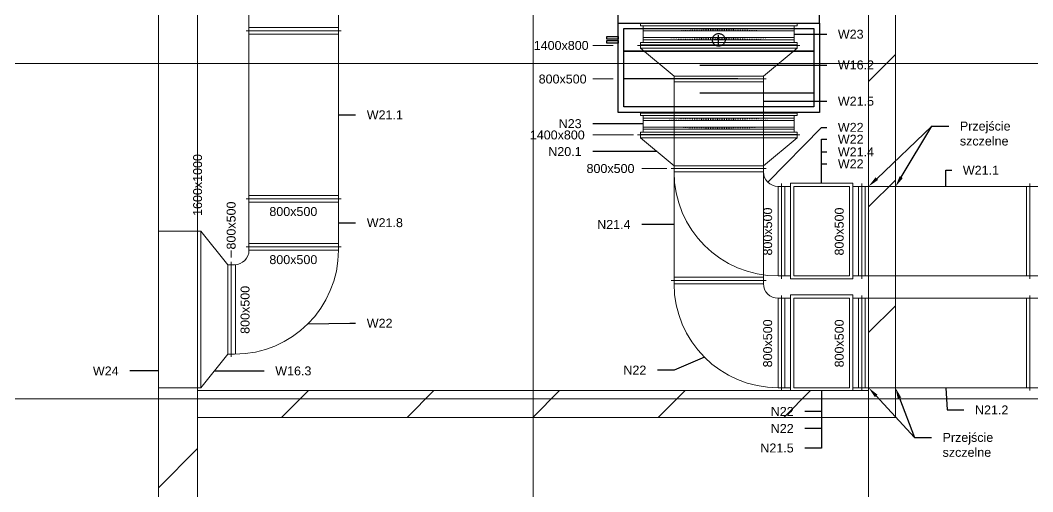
# Model space of a CAD drawing. Header units: millimetres. Extents: x 59762 to 60194, y -87842 to -87548.
# Drawn here: x 59940.49 to 59949.54, y -87832.11 to -87827.89 of the extents above; entities that cross this region are included whole.
import ezdxf
from ezdxf import colors
from ezdxf.entities.mleader import LeaderData, LeaderLine
from ezdxf.math import Vec2, Vec3

# ---------------------------------------------------------------- set-up
doc = ezdxf.new("R2010")
doc.units = ezdxf.units.MM
doc.linetypes.add('ACAD_ISO02W100', pattern=[15, 12, -3])
doc.linetypes.add('JIS_02_1.2', pattern=[2.5, 1.25, -1.25])
for name, color, linetype in [('FLECAD1', 7, 'Continuous'), ('FLECAD2', 7, 'Continuous'), ('FLECAD3', 7, 'Continuous'), ('FLECAD4', 7, 'Continuous')]:
    doc.layers.add(name, color=color, linetype=linetype)
doc.layers.add('kanały', color=7, linetype='Continuous', lineweight=20)
doc.layers.add('wymiary', color=7, linetype='Continuous', lineweight=13)
doc.layers.add('osie', color=7, linetype='JIS_02_1.2', lineweight=5, transparency=0.7)
doc.layers.add('podkład', color=7, linetype='Continuous', lineweight=13, transparency=0.7)
doc.styles.add('styl1', font='arial.ttf', dxfattribs={"height": 0.08})
pattern_1 = [(90, (-27802.787612, -147808.390851), (-0.015875, 1e-18), []), (180, (-27802.78761, -147808.39085), (-8e-18, -0.0635), [])]
pattern_2 = [(90, (-27802.787612, -147807.590851), (-0.015875, 1e-18), []), (180, (-27802.78761, -147807.59085), (-8e-18, -0.0635), [])]

# ---------------------------------------------------------------- blocks, each defined once
blk = doc.blocks.new('_None')

msp = doc.modelspace()

# ---------------------------------------------------------------- hatches: boundary and pattern name
at = {"layer": 'kanały', "ltscale": 20}
h = msp.add_hatch(color=256, dxfattribs=at)
h.dxf.hatch_style = 1
h.paths.add_polyline_path([(59946.030847, -87827.922563), (59947.430847, -87827.922563), (59947.430847, -87827.917563), (59946.030847, -87827.917563)])
h = msp.add_hatch(dxfattribs=at)
h.set_pattern_fill('GRATE', color=256, scale=0.02, angle=90)
h.set_pattern_definition(pattern_2)
edge = h.paths.add_edge_path()
edge.add_line((59946.055847, -87827.967563), (59947.405847, -87827.967563))
edge.add_line((59946.055847, -87827.987563), (59947.405847, -87827.987563))
h = msp.add_hatch(dxfattribs=at)
h.set_pattern_fill('GRATE', color=256, scale=0.02, angle=90)
h.set_pattern_definition(pattern_2)
edge = h.paths.add_edge_path()
edge.add_line((59946.055847, -87828.047563), (59947.405847, -87828.047563))
edge.add_line((59946.055847, -87828.067563), (59947.405847, -87828.067563))
h = msp.add_hatch(color=256, dxfattribs=at)
h.dxf.hatch_style = 1
h.paths.add_polyline_path([(59946.030847, -87828.112563), (59947.430847, -87828.112563), (59947.430847, -87828.117563), (59946.030847, -87828.117563)])
h = msp.add_hatch(color=256, dxfattribs=at)
h.dxf.hatch_style = 1
h.paths.add_polyline_path([(59946.030847, -87828.722563), (59947.430847, -87828.722563), (59947.430847, -87828.717563), (59946.030847, -87828.717563)])
h = msp.add_hatch(dxfattribs=at)
h.set_pattern_fill('GRATE', color=256, scale=0.02, angle=90)
h.set_pattern_definition(pattern_1)
edge = h.paths.add_edge_path()
edge.add_line((59946.055847, -87828.767563), (59947.405847, -87828.767563))
edge.add_line((59946.055847, -87828.787563), (59947.405847, -87828.787563))
h = msp.add_hatch(dxfattribs=at)
h.set_pattern_fill('GRATE', color=256, scale=0.02, angle=90)
h.set_pattern_definition(pattern_1)
edge = h.paths.add_edge_path()
edge.add_line((59946.055847, -87828.847563), (59947.405847, -87828.847563))
edge.add_line((59946.055847, -87828.867563), (59947.405847, -87828.867563))
h = msp.add_hatch(color=256, dxfattribs=at)
h.dxf.hatch_style = 1
h.paths.add_polyline_path([(59946.030847, -87828.912563), (59947.430847, -87828.912563), (59947.430847, -87828.917563), (59946.030847, -87828.917563)])
at = {"layer": 'podkład'}
h = msp.add_hatch(dxfattribs=at)
h.set_pattern_fill('ANSI31', color=256, scale=0.25)
h.set_pattern_definition([(45, (56984.5771, -93833.52236), (-0.56126601, 0.56126601), [])])
h.paths.add_polyline_path([(59942.070847, -87819.277684), (59953.830847, -87819.277684), (59953.830847, -87831.517684), (59960.310847, -87831.517684), (59960.310847, -87819.277684), (59972.070847, -87819.277684), (59972.070847, -87840.277684), (59942.070847, -87840.277684)], flags=16)
h.paths.add_polyline_path([(59954.070847, -87819.277684), (59960.070847, -87819.277684), (59960.070847, -87831.277684), (59954.070847, -87831.277684)], flags=16)
h.paths.add_polyline_path([(59942.070847, -87818.927684), (59942.070847, -87831.177684), (59941.720847, -87831.177684), (59941.720847, -87840.627684), (59972.420847, -87840.627684), (59972.420847, -87818.927684)])
h = msp.add_hatch(dxfattribs=at)
h.set_pattern_fill('ANSI31', color=256, scale=0.25)
h.set_pattern_definition([(45, (-7e-12, -79.36), (-0.5612660076, 0.5612660076), [])])
edge = h.paths.add_edge_path()
edge.add_line((59948.070847, -87822.202684), (59942.070847, -87822.202684))
edge.add_line((59942.070847, -87821.962684), (59948.310847, -87821.962684))
edge.add_line((59948.310847, -87831.442684), (59948.310847, -87821.962684))
edge.add_line((59948.070847, -87831.202684), (59948.070847, -87822.202684))
edge.add_line((59942.070847, -87831.202684), (59948.070847, -87831.202684))
edge.add_line((59942.070847, -87831.442684), (59948.310847, -87831.442684))

# ---------------------------------------------------------------- linework, layer by layer
at = {"layer": 'FLECAD1', "linetype": 'Continuous'}
for points in [[(59947.630847, -87827.917563, 0), (59947.630847, -87825.417563, 0), (59945.829847, -87825.417563, 0), (59945.829847, -87827.917563, 0), (59947.630847, -87827.917563, 0)], [(59947.630847, -87827.917563, 0), (59947.630847, -87828.717563, 0), (59945.830847, -87828.717563, 0), (59945.830847, -87827.917563, 0), (59947.630847, -87827.917563, 0)]]:
    msp.add_polyline3d(points, dxfattribs=at)
at = {"layer": 'FLECAD2', "linetype": 'Continuous'}
for points in [[(59947.580847, -87827.967563, 0), (59947.580847, -87828.167563, 0), (59945.880847, -87828.167563, 0), (59945.880847, -87827.967563, 0), (59947.580847, -87827.967563, 0)], [(59947.580847, -87828.167563, 0), (59947.580847, -87828.667563, 0), (59945.880847, -87828.667563, 0), (59945.880847, -87828.167563, 0), (59947.580847, -87828.167563, 0)]]:
    msp.add_polyline3d(points, dxfattribs=at)
at = {"layer": 'FLECAD3', "linetype": 'Continuous'}
for p, q in [((59946.772847, -87828.067563), (59946.687847, -87828.067563)), ((59946.729847, -87828.109563), (59946.729847, -87828.024563)), ((59946.560847, -87828.292563), (59947.580847, -87828.292563)), ((59946.900847, -87828.417563), (59945.880847, -87828.417563)), ((59946.560847, -87828.542563), (59947.580847, -87828.542563))]:
    msp.add_line(p, q, dxfattribs=at)
for points in [[(59946.721847, -87828.123563, 0), (59946.715847, -87828.121563, 0), (59946.710847, -87828.120563, 0), (59946.705847, -87828.118563, 0), (59946.700847, -87828.115563, 0), (59946.696847, -87828.112563, 0), (59946.691847, -87828.108563, 0), (59946.688847, -87828.105563, 0), (59946.684847, -87828.100563, 0), (59946.681847, -87828.096563, 0), (59946.678847, -87828.091563, 0), (59946.676847, -87828.086563, 0), (59946.675847, -87828.081563, 0), (59946.673847, -87828.075563, 0), (59946.673847, -87828.069563, 0), (59946.673847, -87828.067563, 0), (59946.673847, -87828.064563, 0), (59946.673847, -87828.058563, 0), (59946.675847, -87828.052563, 0), (59946.676847, -87828.047563, 0), (59946.678847, -87828.042563, 0), (59946.681847, -87828.037563, 0), (59946.684847, -87828.033563, 0), (59946.688847, -87828.028563, 0), (59946.691847, -87828.025563, 0), (59946.696847, -87828.021563, 0), (59946.700847, -87828.018563, 0), (59946.705847, -87828.015563, 0), (59946.710847, -87828.013563, 0), (59946.715847, -87828.012563, 0), (59946.721847, -87828.010563, 0), (59946.727847, -87828.010563, 0), (59946.729847, -87828.010563, 0), (59946.732847, -87828.010563, 0)], [(59946.673847, -87828.069563, 0), (59946.673847, -87828.067563, 0), (59946.673847, -87828.064563, 0)], [(59946.673847, -87828.069563, 0), (59946.673847, -87828.067563, 0), (59946.673847, -87828.064563, 0)], [(59946.729847, -87828.010563, 0), (59946.732847, -87828.010563, 0), (59946.738847, -87828.010563, 0), (59946.744847, -87828.012563, 0), (59946.749847, -87828.013563, 0), (59946.754847, -87828.015563, 0), (59946.759847, -87828.018563, 0), (59946.763847, -87828.021563, 0), (59946.768847, -87828.025563, 0), (59946.771847, -87828.028563, 0), (59946.775847, -87828.033563, 0), (59946.778847, -87828.037563, 0), (59946.781847, -87828.042563, 0), (59946.783847, -87828.047563, 0), (59946.784847, -87828.052563, 0), (59946.786847, -87828.058563, 0), (59946.786847, -87828.064563, 0), (59946.786847, -87828.067563, 0), (59946.786847, -87828.069563, 0), (59946.786847, -87828.075563, 0), (59946.784847, -87828.081563, 0), (59946.783847, -87828.086563, 0), (59946.781847, -87828.091563, 0), (59946.778847, -87828.096563, 0), (59946.775847, -87828.100563, 0), (59946.771847, -87828.105563, 0), (59946.768847, -87828.108563, 0), (59946.763847, -87828.112563, 0), (59946.759847, -87828.115563, 0), (59946.754847, -87828.118563, 0), (59946.749847, -87828.120563, 0), (59946.744847, -87828.121563, 0), (59946.738847, -87828.123563, 0), (59946.732847, -87828.123563, 0), (59946.729847, -87828.123563, 0), (59946.727847, -87828.123563, 0), (59946.721847, -87828.123563, 0)], [(59946.727847, -87828.010563, 0), (59946.729847, -87828.010563, 0), (59946.732847, -87828.010563, 0)], [(59946.727847, -87828.010563, 0), (59946.729847, -87828.010563, 0)], [(59946.786847, -87828.064563, 0), (59946.786847, -87828.067563, 0), (59946.786847, -87828.069563, 0)], [(59946.786847, -87828.064563, 0), (59946.786847, -87828.067563, 0), (59946.786847, -87828.069563, 0)], [(59946.732847, -87828.123563, 0), (59946.729847, -87828.123563, 0), (59946.727847, -87828.123563, 0)], [(59946.732847, -87828.123563, 0), (59946.729847, -87828.123563, 0), (59946.727847, -87828.123563, 0)]]:
    msp.add_polyline3d(points, dxfattribs=at)
at = {"layer": 'FLECAD4', "linetype": 'Continuous'}
for points in [[(59945.730847, -87828.036563, 0), (59945.830847, -87828.036563, 0), (59945.830847, -87828.061563, 0), (59945.730847, -87828.061563, 0), (59945.730847, -87828.036563, 0)], [(59945.730847, -87828.061563, 0), (59945.730847, -87828.036563, 0)], [(59945.730847, -87828.061563, 0), (59945.730847, -87828.036563, 0)], [(59945.730847, -87828.061563, 0), (59945.730847, -87828.036563, 0)], [(59945.730847, -87828.061563, 0), (59945.730847, -87828.036563, 0)], [(59945.730847, -87828.061563, 0), (59945.730847, -87828.036563, 0)], [(59945.730847, -87828.061563, 0), (59945.730847, -87828.036563, 0)], [(59945.730847, -87828.061563, 0), (59945.730847, -87828.036563, 0)], [(59945.730847, -87828.061563, 0), (59945.730847, -87828.036563, 0)], [(59945.730847, -87828.061563, 0), (59945.730847, -87828.036563, 0)], [(59945.830847, -87828.036563, 0), (59945.830847, -87828.061563, 0)], [(59945.830847, -87828.036563, 0), (59945.830847, -87828.061563, 0)], [(59945.830847, -87828.036563, 0), (59945.830847, -87828.061563, 0)], [(59945.830847, -87828.036563, 0), (59945.830847, -87828.061563, 0)], [(59945.830847, -87828.036563, 0), (59945.830847, -87828.061563, 0)], [(59945.830847, -87828.036563, 0), (59945.830847, -87828.061563, 0)], [(59945.830847, -87828.036563, 0), (59945.830847, -87828.061563, 0)], [(59945.830847, -87828.036563, 0), (59945.830847, -87828.061563, 0)], [(59945.830847, -87828.036563, 0), (59945.830847, -87828.061563, 0)], [(59945.730847, -87828.072563, 0), (59945.830847, -87828.072563, 0), (59945.830847, -87828.097563, 0), (59945.730847, -87828.097563, 0), (59945.730847, -87828.072563, 0)], [(59945.730847, -87828.097563, 0), (59945.730847, -87828.072563, 0)], [(59945.730847, -87828.097563, 0), (59945.730847, -87828.072563, 0)], [(59945.730847, -87828.097563, 0), (59945.730847, -87828.072563, 0)], [(59945.730847, -87828.097563, 0), (59945.730847, -87828.072563, 0)], [(59945.730847, -87828.097563, 0), (59945.730847, -87828.072563, 0)], [(59945.730847, -87828.097563, 0), (59945.730847, -87828.072563, 0)], [(59945.730847, -87828.097563, 0), (59945.730847, -87828.072563, 0)], [(59945.730847, -87828.097563, 0), (59945.730847, -87828.072563, 0)], [(59945.730847, -87828.097563, 0), (59945.730847, -87828.072563, 0)], [(59945.830847, -87828.072563, 0), (59945.830847, -87828.097563, 0)], [(59945.830847, -87828.072563, 0), (59945.830847, -87828.097563, 0)], [(59945.830847, -87828.072563, 0), (59945.830847, -87828.097563, 0)], [(59945.830847, -87828.072563, 0), (59945.830847, -87828.097563, 0)], [(59945.830847, -87828.072563, 0), (59945.830847, -87828.097563, 0)], [(59945.830847, -87828.072563, 0), (59945.830847, -87828.097563, 0)], [(59945.830847, -87828.072563, 0), (59945.830847, -87828.097563, 0)], [(59945.830847, -87828.072563, 0), (59945.830847, -87828.097563, 0)], [(59945.830847, -87828.072563, 0), (59945.830847, -87828.097563, 0)]]:
    msp.add_polyline3d(points, dxfattribs=at)
at = {"layer": 'kanały', "ltscale": 20}
for p, q in [((59942.530847, -87826.487684), (59942.530847, -87827.987684)), ((59943.330847, -87826.487684), (59943.330847, -87827.987684)), ((59943.330847, -87827.957684), (59942.530847, -87827.957684)), ((59946.030847, -87827.922563), (59946.030847, -87827.917563)), ((59946.030847, -87827.922563), (59947.430847, -87827.922563)), ((59946.030847, -87827.922563), (59946.030847, -87827.942563)), ((59946.055847, -87827.942563), (59946.030847, -87827.942563)), ((59946.055847, -87828.092563), (59946.055847, -87827.942563)), ((59946.055847, -87827.942563), (59947.405847, -87827.942563)), ((59946.055847, -87827.967563), (59947.405847, -87827.967563)), ((59947.430847, -87827.917563), (59947.405847, -87827.917563)), ((59947.405847, -87828.092563), (59947.405847, -87827.942563)), ((59947.430847, -87827.942563), (59947.405847, -87827.942563)), ((59947.430847, -87827.917563), (59947.430847, -87827.922563)), ((59947.430847, -87827.922563), (59947.430847, -87827.942563)), ((59942.505847, -87827.987684), (59942.530847, -87827.987684)), ((59942.505847, -87827.987684), (59942.530847, -87827.987684)), ((59943.330847, -87827.987684), (59942.530847, -87827.987684)), ((59942.530847, -87827.987684), (59942.530847, -87829.487684)), ((59943.330847, -87827.987684), (59942.530847, -87827.987684)), ((59943.330847, -87828.017684), (59942.530847, -87828.017684)), ((59943.330847, -87827.987684), (59943.355847, -87827.987684)), ((59943.330847, -87827.987684), (59943.330847, -87829.487684)), ((59943.330847, -87827.987684), (59943.355847, -87827.987684)), ((59946.055847, -87827.987563), (59947.405847, -87827.987563)), ((59946.055847, -87828.047563), (59947.405847, -87828.047563)), ((59946.055847, -87828.067563), (59947.405847, -87828.067563)), ((59946.030847, -87828.117563), (59946.005847, -87828.117563)), ((59946.055847, -87828.092563), (59946.030847, -87828.092563)), ((59946.030847, -87828.112563), (59946.030847, -87828.092563)), ((59946.030847, -87828.112563), (59947.430847, -87828.112563)), ((59946.030847, -87828.112563), (59946.030847, -87828.117563)), ((59946.030847, -87828.117563), (59947.430847, -87828.117563)), ((59946.030847, -87828.142563), (59946.030847, -87828.117563)), ((59946.055847, -87828.092563), (59947.405847, -87828.092563)), ((59947.430847, -87828.092563), (59947.405847, -87828.092563)), ((59947.430847, -87828.112563), (59947.430847, -87828.092563)), ((59947.430847, -87828.117563), (59947.430847, -87828.112563)), ((59947.430847, -87828.142563), (59947.430847, -87828.117563)), ((59947.455847, -87828.117563), (59947.430847, -87828.117563)), ((59946.330847, -87828.417563), (59946.305847, -87828.417563)), ((59946.330847, -87828.417563), (59946.305847, -87828.417563)), ((59946.330847, -87828.417684), (59946.305847, -87828.417684)), ((59946.330847, -87828.392563), (59946.330847, -87828.417563)), ((59946.330847, -87828.392563), (59947.130847, -87828.392563)), ((59946.330847, -87829.217684), (59946.330847, -87828.417563)), ((59946.330847, -87828.417563), (59947.130847, -87828.417563)), ((59946.330847, -87828.417563), (59947.130847, -87828.417563)), ((59946.330847, -87828.417684), (59947.130847, -87828.417684)), ((59947.130847, -87828.392563), (59947.130847, -87828.417563)), ((59947.155847, -87828.417563), (59947.130847, -87828.417563)), ((59947.130847, -87829.217684), (59947.130847, -87828.417684)), ((59947.155847, -87828.417684), (59947.130847, -87828.417684)), ((59947.155847, -87828.417684), (59947.130847, -87828.417684)), ((59946.330847, -87828.442804), (59947.130847, -87828.442804)), ((59946.030847, -87828.722563), (59946.030847, -87828.717563)), ((59946.030847, -87828.722563), (59947.430847, -87828.722563)), ((59946.030847, -87828.722563), (59946.030847, -87828.742563)), ((59946.055847, -87828.742563), (59946.030847, -87828.742563)), ((59946.055847, -87828.892563), (59946.055847, -87828.742563)), ((59946.055847, -87828.742563), (59947.405847, -87828.742563)), ((59946.055847, -87828.767563), (59947.405847, -87828.767563)), ((59946.055847, -87828.787563), (59947.405847, -87828.787563)), ((59947.430847, -87828.717563), (59947.405847, -87828.717563)), ((59947.405847, -87828.892563), (59947.405847, -87828.742563)), ((59947.430847, -87828.742563), (59947.405847, -87828.742563)), ((59947.430847, -87828.717563), (59947.430847, -87828.722563)), ((59947.430847, -87828.722563), (59947.430847, -87828.742563)), ((59946.055847, -87828.847563), (59947.405847, -87828.847563)), ((59946.055847, -87828.867563), (59947.405847, -87828.867563)), ((59946.030847, -87828.917563), (59946.005847, -87828.917563)), ((59946.055847, -87828.892563), (59946.030847, -87828.892563)), ((59946.030847, -87828.912563), (59946.030847, -87828.892563)), ((59946.030847, -87828.912563), (59947.430847, -87828.912563)), ((59946.030847, -87828.912563), (59946.030847, -87828.917563)), ((59946.030847, -87828.917563), (59947.430847, -87828.917563)), ((59946.030847, -87828.942563), (59946.030847, -87828.917563)), ((59946.055847, -87828.892563), (59947.405847, -87828.892563)), ((59947.430847, -87828.892563), (59947.405847, -87828.892563)), ((59947.430847, -87828.912563), (59947.430847, -87828.892563)), ((59947.430847, -87828.917563), (59947.430847, -87828.912563)), ((59947.430847, -87828.942563), (59947.430847, -87828.917563)), ((59947.455847, -87828.917563), (59947.430847, -87828.917563)), ((59946.330847, -87829.217563), (59946.305847, -87829.217563)), ((59946.330847, -87829.217563), (59946.305847, -87829.217563)), ((59946.330847, -87829.217684), (59946.305847, -87829.217684)), ((59946.330847, -87829.192563), (59946.330847, -87829.217563)), ((59946.330847, -87829.192563), (59947.130847, -87829.192563)), ((59946.330847, -87830.217684), (59946.330847, -87829.217563)), ((59946.330847, -87829.217563), (59947.130847, -87829.217563)), ((59946.330847, -87829.217563), (59947.130847, -87829.217563)), ((59946.330847, -87829.217684), (59946.330847, -87829.247684)), ((59946.330847, -87829.217684), (59947.130847, -87829.217684)), ((59947.130847, -87829.192563), (59947.130847, -87829.217563)), ((59947.155847, -87829.217563), (59947.130847, -87829.217563)), ((59947.155847, -87829.217684), (59947.130847, -87829.217684)), ((59947.130847, -87829.217684), (59947.130847, -87829.247684)), ((59947.155847, -87829.217684), (59947.130847, -87829.217684)), ((59946.330847, -87829.247563), (59947.130847, -87829.247563)), ((59946.330847, -87829.247684), (59947.130847, -87829.247684)), ((59947.260847, -87829.377684), (59947.260847, -87830.177684)), ((59947.290847, -87829.377684), (59947.260847, -87829.377684)), ((59947.290847, -87829.352684), (59947.290847, -87829.377684)), ((59947.290847, -87829.352684), (59947.290847, -87829.377684)), ((59947.290847, -87830.177684), (59947.290847, -87829.377684)), ((59947.290847, -87829.377684), (59947.320847, -87829.377684)), ((59947.290847, -87830.177684), (59947.290847, -87829.377684)), ((59947.320847, -87830.177684), (59947.320847, -87829.377684)), ((59947.370847, -87829.377684), (59947.320847, -87829.377684)), ((59947.930847, -87829.347684), (59947.370847, -87829.347684)), ((59947.370847, -87829.347684), (59947.370847, -87830.202684)), ((59947.400847, -87829.377684), (59947.400847, -87830.177684)), ((59947.900847, -87829.377684), (59947.400847, -87829.377684)), ((59947.900847, -87829.377684), (59947.900847, -87830.177684)), ((59947.930847, -87829.377684), (59947.930847, -87829.347684)), ((59947.980847, -87829.377684), (59947.930847, -87829.377684)), ((59947.930847, -87829.377684), (59947.930847, -87830.177684)), ((59947.980847, -87829.377684), (59947.980847, -87830.177684)), ((59948.010847, -87829.377684), (59947.980847, -87829.377684)), ((59948.010847, -87829.377684), (59948.010847, -87829.352684)), ((59948.010847, -87829.377684), (59948.010847, -87829.352684)), ((59948.010847, -87829.377684), (59948.010847, -87830.177684)), ((59948.010847, -87829.377684), (59949.510847, -87829.377684)), ((59948.010847, -87829.377684), (59948.010847, -87830.177684)), ((59948.040847, -87829.377684), (59948.040847, -87830.177684)), ((59949.480847, -87829.377684), (59949.480847, -87830.177684)), ((59949.510847, -87829.377684), (59949.510847, -87829.352684)), ((59949.510847, -87829.377684), (59949.510847, -87829.352684)), ((59949.510847, -87829.377684), (59951.010847, -87829.377684)), ((59949.510847, -87829.377684), (59949.510847, -87830.177684)), ((59949.510847, -87829.377684), (59949.510847, -87830.177684)), ((59942.505847, -87829.487684), (59942.530847, -87829.487684)), ((59942.505847, -87829.487684), (59942.530847, -87829.487684)), ((59943.330847, -87829.457684), (59942.530847, -87829.457684)), ((59943.330847, -87829.487684), (59942.530847, -87829.487684)), ((59942.530847, -87829.487684), (59942.530847, -87829.917684)), ((59943.330847, -87829.487684), (59942.530847, -87829.487684)), ((59943.330847, -87829.517684), (59942.530847, -87829.517684)), ((59943.330847, -87829.487684), (59943.355847, -87829.487684)), ((59943.330847, -87829.487684), (59943.330847, -87829.917684)), ((59943.330847, -87829.487684), (59943.355847, -87829.487684)), ((59942.070847, -87829.752684), (59942.070847, -87829.777684)), ((59942.070847, -87831.177684), (59942.070847, -87829.777684)), ((59942.100847, -87829.777684), (59942.070847, -87829.777684)), ((59942.100847, -87831.177684), (59942.100847, -87829.777684)), ((59942.100847, -87829.777684), (59942.340847, -87830.077684)), ((59942.530847, -87829.917684), (59942.505847, -87829.917684)), ((59942.505847, -87829.917684), (59942.530847, -87829.917684)), ((59942.505847, -87829.917684), (59942.530847, -87829.917684)), ((59943.330847, -87829.887684), (59942.530847, -87829.887684)), ((59942.530847, -87829.917684), (59942.530847, -87829.947684)), ((59943.330847, -87829.917684), (59942.530847, -87829.917684)), ((59943.330847, -87829.917684), (59942.530847, -87829.917684)), ((59942.530847, -87829.947684), (59943.330847, -87829.947684)), ((59943.330847, -87829.947684), (59943.330847, -87829.917684)), ((59943.330847, -87829.917684), (59943.355847, -87829.917684)), ((59943.355847, -87829.917684), (59943.330847, -87829.917684)), ((59943.330847, -87829.917684), (59943.355847, -87829.917684)), ((59942.370847, -87830.052684), (59942.370847, -87830.077684)), ((59942.370847, -87830.052684), (59942.370847, -87830.077684)), ((59942.340847, -87830.077684), (59942.370847, -87830.077684)), ((59942.370847, -87830.077684), (59942.400847, -87830.077684)), ((59942.370847, -87830.877684), (59942.370847, -87830.077684)), ((59942.410968, -87830.877684), (59942.410968, -87830.077684)), ((59946.330847, -87830.217684), (59946.305847, -87830.217684)), ((59946.330847, -87830.217684), (59946.305847, -87830.217684)), ((59946.330847, -87830.187684), (59947.130847, -87830.187684)), ((59946.330847, -87830.217684), (59946.330847, -87830.247684)), ((59946.330847, -87830.217684), (59947.130847, -87830.217684)), ((59946.330847, -87830.217684), (59947.130847, -87830.217684)), ((59947.130847, -87830.217684), (59947.130847, -87830.247684)), ((59947.155847, -87830.217684), (59947.130847, -87830.217684)), ((59947.155847, -87830.217684), (59947.130847, -87830.217684)), ((59947.260847, -87830.177684), (59947.290847, -87830.177684)), ((59947.290847, -87830.177684), (59947.320847, -87830.177684)), ((59947.290847, -87830.177684), (59947.290847, -87830.202684)), ((59947.290847, -87830.202684), (59947.290847, -87830.177684)), ((59947.320847, -87830.177684), (59947.370847, -87830.177684)), ((59947.370847, -87830.202684), (59947.930847, -87830.202684)), ((59947.900847, -87830.177684), (59947.400847, -87830.177684)), ((59947.930847, -87830.177684), (59947.980847, -87830.177684)), ((59947.930847, -87830.202684), (59947.930847, -87830.177684)), ((59948.010847, -87830.177684), (59947.980847, -87830.177684)), ((59948.010847, -87830.202684), (59948.010847, -87830.177684)), ((59948.010847, -87830.177684), (59949.510847, -87830.177684)), ((59948.010847, -87830.202684), (59948.010847, -87830.177684)), ((59949.510847, -87830.177684), (59951.010847, -87830.177684)), ((59949.510847, -87830.202684), (59949.510847, -87830.177684)), ((59949.510847, -87830.202684), (59949.510847, -87830.177684)), ((59946.330847, -87830.247684), (59947.130847, -87830.247684)), ((59947.260847, -87830.377684), (59947.260847, -87831.177684)), ((59947.290847, -87830.377684), (59947.260847, -87830.377684)), ((59947.290847, -87830.352684), (59947.290847, -87830.377684)), ((59947.290847, -87830.352684), (59947.290847, -87830.377684)), ((59947.290847, -87831.177684), (59947.290847, -87830.377684)), ((59947.290847, -87831.177684), (59947.290847, -87830.377684)), ((59947.290847, -87830.377684), (59947.320847, -87830.377684)), ((59947.320847, -87831.177684), (59947.320847, -87830.377684)), ((59947.370847, -87830.377684), (59947.320847, -87830.377684)), ((59947.930847, -87830.347684), (59947.370847, -87830.347684)), ((59947.370847, -87830.347684), (59947.370847, -87831.202684)), ((59947.400847, -87830.377684), (59947.400847, -87831.177684)), ((59947.900847, -87830.377684), (59947.400847, -87830.377684)), ((59947.900847, -87830.377684), (59947.900847, -87831.177684)), ((59947.930847, -87830.377684), (59947.930847, -87830.347684)), ((59947.980847, -87830.377684), (59947.930847, -87830.377684)), ((59947.930847, -87830.377684), (59947.930847, -87831.177684)), ((59947.980847, -87830.377684), (59947.980847, -87831.177684)), ((59948.010847, -87830.377684), (59947.980847, -87830.377684)), ((59948.010847, -87830.377684), (59948.010847, -87830.352684)), ((59948.010847, -87830.377684), (59948.010847, -87830.352684)), ((59948.010847, -87830.377684), (59948.010847, -87831.177684)), ((59948.010847, -87830.377684), (59949.510847, -87830.377684)), ((59948.010847, -87830.377684), (59948.010847, -87831.177684)), ((59948.040847, -87830.377684), (59948.040847, -87831.177684)), ((59949.480847, -87830.377684), (59949.480847, -87831.177684)), ((59949.510847, -87830.377684), (59949.510847, -87830.352684)), ((59949.510847, -87830.377684), (59949.510847, -87830.352684)), ((59949.510847, -87830.377684), (59951.010847, -87830.377684)), ((59949.510847, -87830.377684), (59949.510847, -87831.177684)), ((59949.510847, -87830.377684), (59949.510847, -87831.177684)), ((59942.100847, -87831.177684), (59942.340847, -87830.877684)), ((59942.340847, -87830.877684), (59942.370847, -87830.877684)), ((59942.370847, -87830.877684), (59942.370847, -87830.902684)), ((59942.370847, -87830.877684), (59942.400847, -87830.877684)), ((59942.370847, -87830.877684), (59942.370847, -87830.902684)), ((59942.070847, -87831.177684), (59942.070847, -87831.202684)), ((59942.100847, -87831.177684), (59942.070847, -87831.177684)), ((59947.260847, -87831.177684), (59947.290847, -87831.177684)), ((59947.290847, -87831.202684), (59947.290847, -87831.177684)), ((59947.290847, -87831.177684), (59947.320847, -87831.177684)), ((59947.290847, -87831.177684), (59947.290847, -87831.202684)), ((59947.320847, -87831.177684), (59947.370847, -87831.177684)), ((59947.370847, -87831.202684), (59947.930847, -87831.202684)), ((59947.900847, -87831.177684), (59947.400847, -87831.177684)), ((59947.930847, -87831.177684), (59947.980847, -87831.177684)), ((59947.930847, -87831.202684), (59947.930847, -87831.177684)), ((59948.010847, -87831.177684), (59947.980847, -87831.177684)), ((59948.010847, -87831.202684), (59948.010847, -87831.177684)), ((59948.010847, -87831.177684), (59949.510847, -87831.177684)), ((59948.010847, -87831.202684), (59948.010847, -87831.177684)), ((59949.510847, -87831.177684), (59951.010847, -87831.177684)), ((59949.510847, -87831.202684), (59949.510847, -87831.177684)), ((59949.510847, -87831.202684), (59949.510847, -87831.177684))]:
    msp.add_line(p, q, dxfattribs=at)
at = {"layer": 'kanały'}
for p, q in [((59946.030847, -87827.917563), (59947.430847, -87827.917563)), ((59946.030847, -87828.117563), (59947.430847, -87828.117563)), ((59946.030847, -87828.142563), (59947.430847, -87828.142563)), ((59946.030847, -87828.142563), (59946.330847, -87828.392563)), ((59947.130847, -87828.392563), (59947.430847, -87828.142563)), ((59946.030847, -87828.717563), (59947.430847, -87828.717563)), ((59946.030847, -87828.917563), (59947.430847, -87828.917563)), ((59946.030847, -87828.942563), (59947.430847, -87828.942563)), ((59946.030847, -87828.942563), (59946.330847, -87829.192563)), ((59947.130847, -87829.192563), (59947.430847, -87828.942563)), ((59942.070847, -87829.777684), (59941.720847, -87829.777684)), ((59941.720847, -87829.777684), (59941.720847, -87831.177684)), ((59942.340847, -87830.077684), (59942.340847, -87830.877684)), ((59942.370847, -87830.077684), (59942.370847, -87830.877684)), ((59942.070847, -87831.177684), (59941.720847, -87831.177684))]:
    msp.add_line(p, q, dxfattribs=at)
at = {"layer": 'kanały', "linetype": 'ACAD_ISO02W100', "ltscale": 0.09}
for p, q in [((59947.130847, -87829.247684), (59947.130847, -87829.217563)), ((59947.130847, -87829.247684), (59947.130847, -87830.168553)), ((59947.130847, -87830.217684), (59947.130847, -87830.168553))]:
    msp.add_line(p, q, dxfattribs=at)
at = {"layer": 'kanały', "ltscale": 20}
for centre, start, end in [((59947.260847, -87829.247684), 180, 270), ((59942.400847, -87829.947684), 270, 360), ((59947.260847, -87830.247684), 180, 270)]:
    msp.add_arc(centre, 0.93, start, end, dxfattribs=at)
at = {"layer": 'kanały'}
for centre, start, end in [((59947.260847, -87829.247684), 180, 270), ((59942.400847, -87829.947684), 270, 360), ((59947.260847, -87830.247684), 180, 270)]:
    msp.add_arc(centre, 0.13, start, end, dxfattribs=at)
at = {"layer": 'osie', "linetype": 'Continuous'}
for p, q in [((59942.070847, -87842.037684), (59942.070847, -87817.037684)), ((59945.070847, -87842.037684), (59945.070847, -87817.037684)), ((59948.070847, -87842.037684), (59948.070847, -87817.037684)), ((59939.220847, -87828.277684), (59974.220847, -87828.277684)), ((59939.220847, -87831.277684), (59974.220847, -87831.277684))]:
    msp.add_line(p, q, dxfattribs=at)
at = {"layer": 'podkład'}
for p, q in [((59948.310847, -87831.442684), (59948.310847, -87821.962684)), ((59948.070847, -87831.202684), (59948.070847, -87822.202684)), ((59942.070847, -87831.202684), (59948.070847, -87831.202684)), ((59942.070847, -87831.442684), (59948.310847, -87831.442684))]:
    msp.add_line(p, q, dxfattribs=at)
msp.add_lwpolyline([(59941.720847, -87818.927684), (59972.420847, -87818.927684), (59972.420847, -87840.627684), (59941.720847, -87840.627684)], close=True, dxfattribs=at)
msp.add_lwpolyline([(59960.310847, -87819.277684), (59972.070847, -87819.277684), (59972.070847, -87840.277684), (59942.070847, -87840.277684), (59942.070847, -87819.277684)], dxfattribs=at)
at = {"layer": 'wymiary'}
for p, q in [((59945.785706, -87828.117563), (59945.604868, -87828.117563)), ((59945.785706, -87828.417563), (59945.604868, -87828.417563)), ((59945.967325, -87828.917563), (59945.604868, -87828.917563)), ((59946.265642, -87829.217563), (59946.041958, -87829.217563)), ((59942.070847, -87829.651656), (59942.070847, -87829.712012)), ((59942.370847, -87829.951656), (59942.370847, -87830.012012))]:
    msp.add_line(p, q, dxfattribs=at)

# ---------------------------------------------------------------- texts
at = {"layer": 'wymiary', "ltscale": 20, "char_height": 0.08, "attachment_point": 1, "style": 'styl1'}
for s, insert in [('1400x800', (59945.076547, -87828.07785)), ('800x500', (59945.120582, -87828.37785)), ('1400x800', (59945.041814, -87828.87785)), ('800x500', (59945.548691, -87829.17785)), ('800x500', (59942.713072, -87829.562391)), ('800x500', (59942.713072, -87829.992391))]:
    msp.add_mtext_dynamic_manual_height_columns(s, width=0.44264358, gutter_width=1, heights=[0], dxfattribs=dict(at, insert=insert))
at = {"layer": 'wymiary', "ltscale": 20, "char_height": 0.08, "attachment_point": 1, "rotation": 90, "style": 'styl1'}
for s, insert in [('1600x1000', (59942.031134, -87829.641831)), ('800x500', (59942.331134, -87829.941831)), ('800x500', (59947.127911, -87829.995459)), ('800x500', (59947.767911, -87829.995459)), ('800x500', (59942.455675, -87830.695459)), ('800x500', (59947.127911, -87830.995459)), ('800x500', (59947.767911, -87830.995459))]:
    msp.add_mtext_dynamic_manual_height_columns(s, width=0.44264358, gutter_width=1, heights=[0], dxfattribs=dict(at, insert=insert))

# ---------------------------------------------------------------- leaders
at = {"layer": 'wymiary'}
ml = msp.add_multileader_mtext('Standard', dxfattribs=at)
ml.set_content('W23', color=256, style='styl1')
ml.set_leader_properties()
ml.set_arrow_properties(name='NONE')
ml.build(insert=Vec2(0, 0))
ml.multileader.update_dxf_attribs({"dogleg_length": 0.15, "arrow_head_size": 0.1})
ctx = ml.context
ctx.base_point, ctx.char_height, ctx.arrow_head_size, ctx.landing_gap_size, ctx.plane_origin = Vec3(59947.695908, -87828.017563), 0.08, 0.1, 0.1, Vec3(59947.51027, -87828.590328)
notes = []
notes.append((ctx, [(0, (1, 1, 0), (59947.650847, -87828.017563), (1, 0), 0.04506, [(0, [(59947.405847, -87828.017563)], 0, [])])]))
ctx.mtext.insert, ctx.mtext.width, ctx.mtext.flow_direction = Vec3(59947.795908, -87827.976853), 0.51353508, 5
ml = msp.add_multileader_mtext('Standard', dxfattribs=at)
ml.set_content('W16.2', color=256, style='styl1')
ml.set_leader_properties()
ml.set_arrow_properties(name='NONE')
ml.build(insert=Vec2(0, 0))
ml.multileader.update_dxf_attribs({"dogleg_length": 0.15, "arrow_head_size": 0.1})
ctx = ml.context
ctx.base_point, ctx.char_height, ctx.arrow_head_size, ctx.landing_gap_size, ctx.plane_origin = Vec3(59947.695908, -87828.292563), 0.08, 0.1, 0.1, Vec3(59947.35527, -87828.865328)
notes.append((ctx, [(0, (1, 1, 0), (59947.650847, -87828.292563), (1, 0), 0.04506, [(0, [(59947.250847, -87828.292563)], 0, [])])]))
ctx.mtext.insert, ctx.mtext.width, ctx.mtext.flow_direction = Vec3(59947.795908, -87828.251881), 0.51353508, 5
ml = msp.add_multileader_mtext('Standard', dxfattribs=at)
ml.set_content('W21.5', color=256, style='styl1')
ml.set_leader_properties()
ml.set_arrow_properties(name='NONE')
ml.build(insert=Vec2(0, 0))
ml.multileader.update_dxf_attribs({"dogleg_length": 0.15, "arrow_head_size": 0.1})
ctx = ml.context
ctx.base_point, ctx.char_height, ctx.arrow_head_size, ctx.landing_gap_size, ctx.plane_origin = Vec3(59947.695908, -87828.616515), 0.08, 0.1, 0.1, Vec3(59947.23527, -87828.910869)
notes.append((ctx, [(0, (1, 1, 0), (59947.650847, -87828.616515), (1, 0), 0.04506, [(0, [(59947.130847, -87828.616515)], 0, [])])]))
ctx.mtext.insert, ctx.mtext.width, ctx.mtext.flow_direction = Vec3(59947.795908, -87828.575833), 0.51353508, 5
ml = msp.add_multileader_mtext('Standard', dxfattribs=at)
ml.set_content('W21.1', color=256, style='styl1')
ml.set_leader_properties()
ml.set_arrow_properties(name='NONE')
ml.build(insert=Vec2(0, 0))
ml.multileader.update_dxf_attribs({"dogleg_length": 0.15, "arrow_head_size": 0.1})
ctx = ml.context
ctx.base_point, ctx.char_height, ctx.arrow_head_size, ctx.landing_gap_size, ctx.plane_origin = Vec3(59943.48408, -87828.737684), 0.08, 0.1, 0.1, Vec3(59943.43527, -87829.310449)
notes.append((ctx, [(0, (1, 1, 0), (59943.431671, -87828.737684), (1, 0), 0.052408, [(0, [(59943.330847, -87828.737684)], 0, [])])]))
ctx.mtext.insert, ctx.mtext.width, ctx.mtext.flow_direction = Vec3(59943.58408, -87828.697684), 0.51353508, 5
ml = msp.add_multileader_mtext('Standard', dxfattribs=at)
ml.set_content('N23', color=256, style='styl1')
ml.set_leader_properties()
ml.set_arrow_properties(name='NONE')
ml.build(insert=Vec2(0, 0))
ml.multileader.update_dxf_attribs({"dogleg_length": 0.15, "arrow_head_size": 0.1})
ctx = ml.context
ctx.base_point, ctx.char_height, ctx.arrow_head_size, ctx.landing_gap_size, ctx.plane_origin = Vec3(59945.213436, -87828.817563), 0.08, 0.1, 0.1, Vec3(59945.951425, -87829.390328)
ctx.text_align_type = 2
notes.append((ctx, [(0, (1, 1, 0), (59945.754868, -87828.817563), (-1, 0), 0.15, [(0, [(59946.055847, -87828.817563)], 0, [])])]))
ctx.mtext.insert, ctx.mtext.width, ctx.mtext.alignment, ctx.mtext.flow_direction = Vec3(59945.504868, -87828.776853), 0.51353508, 3, 5
ml = msp.add_multileader_mtext('Standard', dxfattribs=at)
ml.set_content('Przejście szczelne', color=256, style='styl1')
ml.set_leader_properties()
ml.build(insert=Vec2(0, 0))
ml.multileader.update_dxf_attribs({"dogleg_length": 0.15, "arrow_head_size": 0.1})
ctx = ml.context
ctx.base_point, ctx.char_height, ctx.arrow_head_size, ctx.landing_gap_size, ctx.plane_origin = Vec3(59948.786591, -87828.839373), 0.08, 0.1, 0.1, Vec3(59949.110847, -87829.410268)
notes.append((ctx, [(1, (1, 1, 0), (59948.636591, -87828.839373), (1, 0), 0.15, [(0, [(59948.070847, -87829.377684)], 0, [])])]))
ctx.mtext.insert, ctx.mtext.width, ctx.mtext.flow_direction = Vec3(59948.886591, -87828.798718), 0.51353508, 5
ml = msp.add_multileader_mtext('Standard', dxfattribs=at)
ml.set_content('', color=256, style='styl1')
ml.set_leader_properties()
ml.build(insert=Vec2(0, 0))
ml.multileader.update_dxf_attribs({"dogleg_length": 0.15, "arrow_head_size": 0.1})
ctx = ml.context
ctx.base_point, ctx.char_height, ctx.arrow_head_size, ctx.landing_gap_size, ctx.plane_origin = Vec3(59948.786591, -87828.839373), 0.15, 0.1, 0.1, Vec3(59948.310847, -87829.410268)
notes.append((ctx, [(1, (1, 1, 0), (59948.636591, -87828.839373), (1, 0), 0.15, [(0, [(59948.310847, -87829.380268)], 0, [])])]))
ctx.mtext.insert, ctx.mtext.flow_direction = Vec3(59948.886591, -87828.764373), 5
ml = msp.add_multileader_mtext('Standard', dxfattribs=at)
ml.set_content('W22', color=256, style='styl1')
ml.set_leader_properties()
ml.set_arrow_properties(name='NONE')
ml.build(insert=Vec2(0, 0))
ml.multileader.update_dxf_attribs({"dogleg_length": 0.15, "arrow_head_size": 0.1})
ctx = ml.context
ctx.base_point, ctx.char_height, ctx.arrow_head_size, ctx.landing_gap_size, ctx.plane_origin = Vec3(59947.695908, -87828.849924), 0.08, 0.1, 0.1, Vec3(59947.273346, -87829.633962)
notes.append((ctx, [(0, (1, 1, 0), (59947.650847, -87828.849924), (1, 0), 0.04506, [(0, [(59947.168923, -87829.339608)], 0, [])])]))
ctx.mtext.insert, ctx.mtext.width, ctx.mtext.flow_direction = Vec3(59947.795908, -87828.809924), 0.51353508, 5
ml = msp.add_multileader_mtext('Standard', dxfattribs=at)
ml.set_content('W22', color=256, style='styl1')
ml.set_leader_properties()
ml.set_arrow_properties(name='NONE')
ml.build(insert=Vec2(0, 0))
ml.multileader.update_dxf_attribs({"dogleg_length": 0.15, "arrow_head_size": 0.1})
ctx = ml.context
ctx.base_point, ctx.char_height, ctx.arrow_head_size, ctx.landing_gap_size, ctx.plane_origin = Vec3(59947.695908, -87828.956258), 0.08, 0.1, 0.1, Vec3(59947.75527, -87829.642038)
notes.append((ctx, [(0, (1, 1, 0), (59947.650847, -87828.956258), (1, 0), 0.04506, [(0, [(59947.650847, -87829.347684)], 0, [])])]))
ctx.mtext.insert, ctx.mtext.width, ctx.mtext.flow_direction = Vec3(59947.795908, -87828.916258), 0.51353508, 5
ml = msp.add_multileader_mtext('Standard', dxfattribs=at)
ml.set_content('N20.1', color=256, style='styl1')
ml.set_leader_properties()
ml.set_arrow_properties(name='NONE')
ml.build(insert=Vec2(0, 0))
ml.multileader.update_dxf_attribs({"dogleg_length": 0.15, "arrow_head_size": 0.1})
ctx = ml.context
ctx.base_point, ctx.char_height, ctx.arrow_head_size, ctx.landing_gap_size, ctx.plane_origin = Vec3(59945.135673, -87829.067146), 0.08, 0.1, 0.1, Vec3(59946.075925, -87829.639911)
ctx.text_align_type = 2
notes.append((ctx, [(0, (1, 1, 0), (59945.829847, -87829.067146), (-1, 0), 0.224979, [(0, [(59946.180347, -87829.067146)], 0, [])])]))
ctx.mtext.insert, ctx.mtext.width, ctx.mtext.alignment, ctx.mtext.flow_direction = Vec3(59945.504868, -87829.026464), 0.51353508, 3, 5
ml = msp.add_multileader_mtext('Standard', dxfattribs=at)
ml.set_content('W21.4', color=256, style='styl1')
ml.set_leader_properties()
ml.set_arrow_properties(name='NONE')
ml.build(insert=Vec2(0, 0))
ml.multileader.update_dxf_attribs({"dogleg_length": 0.15, "arrow_head_size": 0.1})
ctx = ml.context
ctx.base_point, ctx.char_height, ctx.arrow_head_size, ctx.landing_gap_size, ctx.plane_origin = Vec3(59947.695908, -87829.069273), 0.08, 0.1, 0.1, Vec3(59947.75527, -87829.920449)
notes.append((ctx, [(0, (1, 1, 0), (59947.650847, -87829.069273), (1, 0), 0.04506, [(0, [(59947.650847, -87829.347684)], 0, [])])]))
ctx.mtext.insert, ctx.mtext.width, ctx.mtext.flow_direction = Vec3(59947.795908, -87829.029273), 0.51353508, 5
ml = msp.add_multileader_mtext('Standard', dxfattribs=at)
ml.set_content('W22', color=256, style='styl1')
ml.set_leader_properties()
ml.set_arrow_properties(name='NONE')
ml.build(insert=Vec2(0, 0))
ml.multileader.update_dxf_attribs({"dogleg_length": 0.15, "arrow_head_size": 0.1})
ctx = ml.context
ctx.base_point, ctx.char_height, ctx.arrow_head_size, ctx.landing_gap_size, ctx.plane_origin = Vec3(59947.695908, -87829.175693), 0.08, 0.1, 0.1, Vec3(59947.75527, -87829.920449)
notes.append((ctx, [(0, (1, 1, 0), (59947.650847, -87829.175693), (1, 0), 0.04506, [(0, [(59947.650847, -87829.347684)], 0, [])])]))
ctx.mtext.insert, ctx.mtext.width, ctx.mtext.flow_direction = Vec3(59947.795908, -87829.135693), 0.51353508, 5
ml = msp.add_multileader_mtext('Standard', dxfattribs=at)
ml.set_content('W21.1', color=256, style='styl1')
ml.set_leader_properties()
ml.set_arrow_properties(name='NONE')
ml.build(insert=Vec2(0, 0))
ml.multileader.update_dxf_attribs({"dogleg_length": 0.15, "arrow_head_size": 0.1})
ctx = ml.context
ctx.base_point, ctx.char_height, ctx.arrow_head_size, ctx.landing_gap_size, ctx.plane_origin = Vec3(59948.813255, -87829.233346), 0.08, 0.1, 0.1, Vec3(59948.86527, -87829.950449)
notes.append((ctx, [(0, (1, 1, 0), (59948.760847, -87829.233346), (1, 0), 0.052408, [(0, [(59948.760847, -87829.377684)], 0, [])])]))
ctx.mtext.insert, ctx.mtext.width, ctx.mtext.flow_direction = Vec3(59948.913255, -87829.193346), 0.51353508, 5
ml = msp.add_multileader_mtext('Standard', dxfattribs=at)
ml.set_content('W21.8', color=256, style='styl1')
ml.set_leader_properties()
ml.set_arrow_properties(name='NONE')
ml.build(insert=Vec2(0, 0))
ml.multileader.update_dxf_attribs({"dogleg_length": 0.15, "arrow_head_size": 0.1})
ctx = ml.context
ctx.base_point, ctx.char_height, ctx.arrow_head_size, ctx.landing_gap_size, ctx.plane_origin = Vec3(59943.48408, -87829.702684), 0.08, 0.1, 0.1, Vec3(59943.43527, -87830.275449)
notes.append((ctx, [(0, (1, 1, 0), (59943.431671, -87829.702684), (1, 0), 0.052408, [(0, [(59943.330847, -87829.702684)], 0, [])])]))
ctx.mtext.insert, ctx.mtext.width, ctx.mtext.flow_direction = Vec3(59943.58408, -87829.662002), 0.51353508, 5
ml = msp.add_multileader_mtext('Standard', dxfattribs=at)
ml.set_content('N21.4', color=256, style='styl1')
ml.set_leader_properties()
ml.set_arrow_properties(name='NONE')
ml.build(insert=Vec2(0, 0))
ml.multileader.update_dxf_attribs({"dogleg_length": 0.15, "arrow_head_size": 0.1})
ctx = ml.context
ctx.base_point, ctx.char_height, ctx.arrow_head_size, ctx.landing_gap_size, ctx.plane_origin = Vec3(59945.557647, -87829.717623), 0.08, 0.1, 0.1, Vec3(59946.226425, -87830.290388)
ctx.text_align_type = 2
notes.append((ctx, [(0, (1, 1, 0), (59946.191958, -87829.717623), (-1, 0), 0.15, [(0, [(59946.330847, -87829.717623)], 0, [])])]))
ctx.mtext.insert, ctx.mtext.width, ctx.mtext.alignment, ctx.mtext.flow_direction = Vec3(59945.941958, -87829.677623), 0.51353508, 3, 5
ml = msp.add_multileader_mtext('Standard', dxfattribs=at)
ml.set_content('W22', color=256, style='styl1')
ml.set_leader_properties()
ml.set_arrow_properties(name='NONE')
ml.build(insert=Vec2(0, 0))
ml.multileader.update_dxf_attribs({"dogleg_length": 0.15, "arrow_head_size": 0.1})
ctx = ml.context
ctx.base_point, ctx.char_height, ctx.arrow_head_size, ctx.landing_gap_size, ctx.plane_origin = Vec3(59943.48408, -87830.601043), 0.08, 0.1, 0.1, Vec3(59943.162879, -87831.178058)
notes.append((ctx, [(0, (1, 1, 0), (59943.431671, -87830.601043), (1, 0), 0.052408, [(0, [(59943.058456, -87830.605293)], 0, [])])]))
ctx.mtext.insert, ctx.mtext.width, ctx.mtext.flow_direction = Vec3(59943.58408, -87830.561043), 0.51353508, 5
ml = msp.add_multileader_mtext('Standard', dxfattribs=at)
ml.set_content('N22', color=256, style='styl1')
ml.set_leader_properties()
ml.set_arrow_properties(name='NONE')
ml.build(insert=Vec2(0, 0))
ml.multileader.update_dxf_attribs({"dogleg_length": 0.15, "arrow_head_size": 0.1})
ctx = ml.context
ctx.base_point, ctx.char_height, ctx.arrow_head_size, ctx.landing_gap_size, ctx.plane_origin = Vec3(59945.792818, -87831.019677), 0.08, 0.1, 0.1, Vec3(59946.498815, -87831.478058)
ctx.text_align_type = 2
notes.append((ctx, [(0, (1, 1, 0), (59946.333432, -87831.019677), (-1, 0), 0.15, [(0, [(59946.603238, -87830.905293)], 0, [])])]))
ctx.mtext.insert, ctx.mtext.width, ctx.mtext.alignment, ctx.mtext.flow_direction = Vec3(59946.083432, -87830.979677), 0.51353508, 3, 5
ml = msp.add_multileader_mtext('Standard', dxfattribs=at)
ml.set_content('W24', color=256, style='styl1')
ml.set_leader_properties()
ml.set_arrow_properties(name='NONE')
ml.build(insert=Vec2(0, 0))
ml.multileader.update_dxf_attribs({"dogleg_length": 0.15, "arrow_head_size": 0.1})
ctx = ml.context
ctx.base_point, ctx.char_height, ctx.arrow_head_size, ctx.landing_gap_size, ctx.plane_origin = Vec3(59941.042177, -87831.027684), 0.08, 0.1, 0.1, Vec3(59941.82527, -87831.600449)
ctx.text_align_type = 2
notes.append((ctx, [(1, (1, 1, 0), (59941.510266, -87831.027684), (-1, 0), 0.04506, [(0, [(59941.720847, -87831.027684)], 0, [])])]))
ctx.mtext.insert, ctx.mtext.width, ctx.mtext.alignment, ctx.mtext.flow_direction = Vec3(59941.365206, -87830.987684), 0.51353508, 3, 5
ml = msp.add_multileader_mtext('Standard', dxfattribs=at)
ml.set_content('W16.3', color=256, style='styl1')
ml.set_leader_properties()
ml.set_arrow_properties(name='NONE')
ml.build(insert=Vec2(0, 0))
ml.multileader.update_dxf_attribs({"dogleg_length": 0.15, "arrow_head_size": 0.1})
ctx = ml.context
ctx.base_point, ctx.char_height, ctx.arrow_head_size, ctx.landing_gap_size, ctx.plane_origin = Vec3(59942.665908, -87831.027684), 0.08, 0.1, 0.1, Vec3(59942.32527, -87831.600449)
notes.append((ctx, [(0, (1, 1, 0), (59942.620847, -87831.027684), (1, 0), 0.04506, [(0, [(59942.220847, -87831.027684)], 0, [])])]))
ctx.mtext.insert, ctx.mtext.width, ctx.mtext.flow_direction = Vec3(59942.765908, -87830.986974), 0.51353508, 5
ml = msp.add_multileader_mtext('Standard', dxfattribs=at)
ml.set_content('N22', color=256, style='styl1')
ml.set_leader_properties()
ml.set_arrow_properties(name='NONE')
ml.build(insert=Vec2(0, 0))
ml.multileader.update_dxf_attribs({"dogleg_length": 0.15, "arrow_head_size": 0.1})
ctx = ml.context
ctx.base_point, ctx.char_height, ctx.arrow_head_size, ctx.landing_gap_size, ctx.plane_origin = Vec3(59947.110233, -87831.389362), 0.08, 0.1, 0.1, Vec3(59947.546425, -87831.775449)
ctx.text_align_type = 2
notes.append((ctx, [(0, (1, 1, 0), (59947.650847, -87831.389362), (-1, 0), 0.15, [(0, [(59947.650847, -87831.202684)], 0, [])])]))
ctx.mtext.insert, ctx.mtext.width, ctx.mtext.alignment, ctx.mtext.flow_direction = Vec3(59947.400847, -87831.349362), 0.51353508, 3, 5
ml = msp.add_multileader_mtext('Standard', dxfattribs=at)
ml.set_content('N21.5', color=256, style='styl1')
ml.set_leader_properties()
ml.set_arrow_properties(name='NONE')
ml.build(insert=Vec2(0, 0))
ml.multileader.update_dxf_attribs({"dogleg_length": 0.15, "arrow_head_size": 0.1})
ctx = ml.context
ctx.base_point, ctx.char_height, ctx.arrow_head_size, ctx.landing_gap_size, ctx.plane_origin = Vec3(59947.015608, -87831.716827), 0.08, 0.1, 0.1, Vec3(59947.546425, -87831.775449)
ctx.text_align_type = 2
notes.append((ctx, [(0, (1, 1, 0), (59947.650847, -87831.716827), (-1, 0), 0.15, [(0, [(59947.650847, -87831.202684)], 0, [])])]))
ctx.mtext.insert, ctx.mtext.width, ctx.mtext.alignment, ctx.mtext.flow_direction = Vec3(59947.400847, -87831.676145), 0.51353508, 3, 5
ml = msp.add_multileader_mtext('Standard', dxfattribs=at)
ml.set_content('N22', color=256, style='styl1')
ml.set_leader_properties()
ml.set_arrow_properties(name='NONE')
ml.build(insert=Vec2(0, 0))
ml.multileader.update_dxf_attribs({"dogleg_length": 0.15, "arrow_head_size": 0.1})
ctx = ml.context
ctx.base_point, ctx.char_height, ctx.arrow_head_size, ctx.landing_gap_size, ctx.plane_origin = Vec3(59947.110233, -87831.541659), 0.08, 0.1, 0.1, Vec3(59947.826425, -87831.775449)
ctx.text_align_type = 2
notes.append((ctx, [(0, (1, 1, 0), (59947.650847, -87831.541659), (-1, 0), 0.15, [(0, [(59947.650847, -87831.202684)], 0, [])])]))
ctx.mtext.insert, ctx.mtext.width, ctx.mtext.alignment, ctx.mtext.flow_direction = Vec3(59947.400847, -87831.501659), 0.51353508, 3, 5
ml = msp.add_multileader_mtext('Standard', dxfattribs=at)
ml.set_content('', color=256, style='styl1')
ml.set_leader_properties()
ml.build(insert=Vec2(0, 0))
ml.multileader.update_dxf_attribs({"dogleg_length": 0.15, "arrow_head_size": 0.1})
ctx = ml.context
ctx.base_point, ctx.char_height, ctx.arrow_head_size, ctx.landing_gap_size, ctx.plane_origin = Vec3(59948.631835, -87831.622148), 0.15, 0.1, 0.1, Vec3(59948.310847, -87830.407684)
notes.append((ctx, [(1, (1, 1, 0), (59948.481835, -87831.622148), (1, 0), 0.15, [(0, [(59948.070847, -87831.177684)], 0, [])])]))
ctx.mtext.insert, ctx.mtext.flow_direction = Vec3(59948.731835, -87831.547148), 5
ml = msp.add_multileader_mtext('Standard', dxfattribs=at)
ml.set_content('Przejście szczelne', color=256, style='styl1')
ml.set_leader_properties()
ml.build(insert=Vec2(0, 0))
ml.multileader.update_dxf_attribs({"dogleg_length": 0.15, "arrow_head_size": 0.1})
ctx = ml.context
ctx.base_point, ctx.char_height, ctx.arrow_head_size, ctx.landing_gap_size, ctx.plane_origin = Vec3(59948.631835, -87831.622148), 0.08, 0.1, 0.1, Vec3(59949.110847, -87830.407684)
notes.append((ctx, [(1, (1, 1, 0), (59948.481835, -87831.622148), (1, 0), 0.15, [(0, [(59948.310847, -87831.177684)], 0, [])])]))
ctx.mtext.insert, ctx.mtext.width, ctx.mtext.flow_direction = Vec3(59948.731835, -87831.581493), 0.51353508, 5
ml = msp.add_multileader_mtext('Standard', dxfattribs=at)
ml.set_content('N21.2', color=256, style='styl1')
ml.set_leader_properties()
ml.set_arrow_properties(name='NONE')
ml.build(insert=Vec2(0, 0))
ml.multileader.update_dxf_attribs({"dogleg_length": 0.15, "arrow_head_size": 0.1})
ctx = ml.context
ctx.base_point, ctx.char_height, ctx.arrow_head_size, ctx.landing_gap_size, ctx.plane_origin = Vec3(59948.921827, -87831.37603), 0.08, 0.1, 0.1, Vec3(59948.656425, -87831.750449)
notes.append((ctx, [(1, (1, 1, 0), (59948.771827, -87831.37603), (1, 0), 0.15, [(0, [(59948.760847, -87831.177684)], 0, [])])]))
ctx.mtext.insert, ctx.mtext.width, ctx.mtext.flow_direction = Vec3(59949.021827, -87831.33603), 0.51353508, 5
for ctx, leaders in notes:
    for number, flags, end, landing, length, lines in leaders:
        leader = LeaderData()
        leader.index, (leader.has_last_leader_line, leader.has_dogleg_vector, leader.attachment_direction) = number, flags
        leader.last_leader_point, leader.dogleg_vector, leader.dogleg_length = Vec3(end), Vec3(landing), length
        for number, points, colour, breaks in lines:
            line = LeaderLine()
            line.index, line.vertices, line.color, line.breaks = number, Vec3.list(points), colors.encode_raw_color(colour), breaks
            leader.lines.append(line)
        ctx.leaders.append(leader)

doc.saveas('drawing.dxf')
